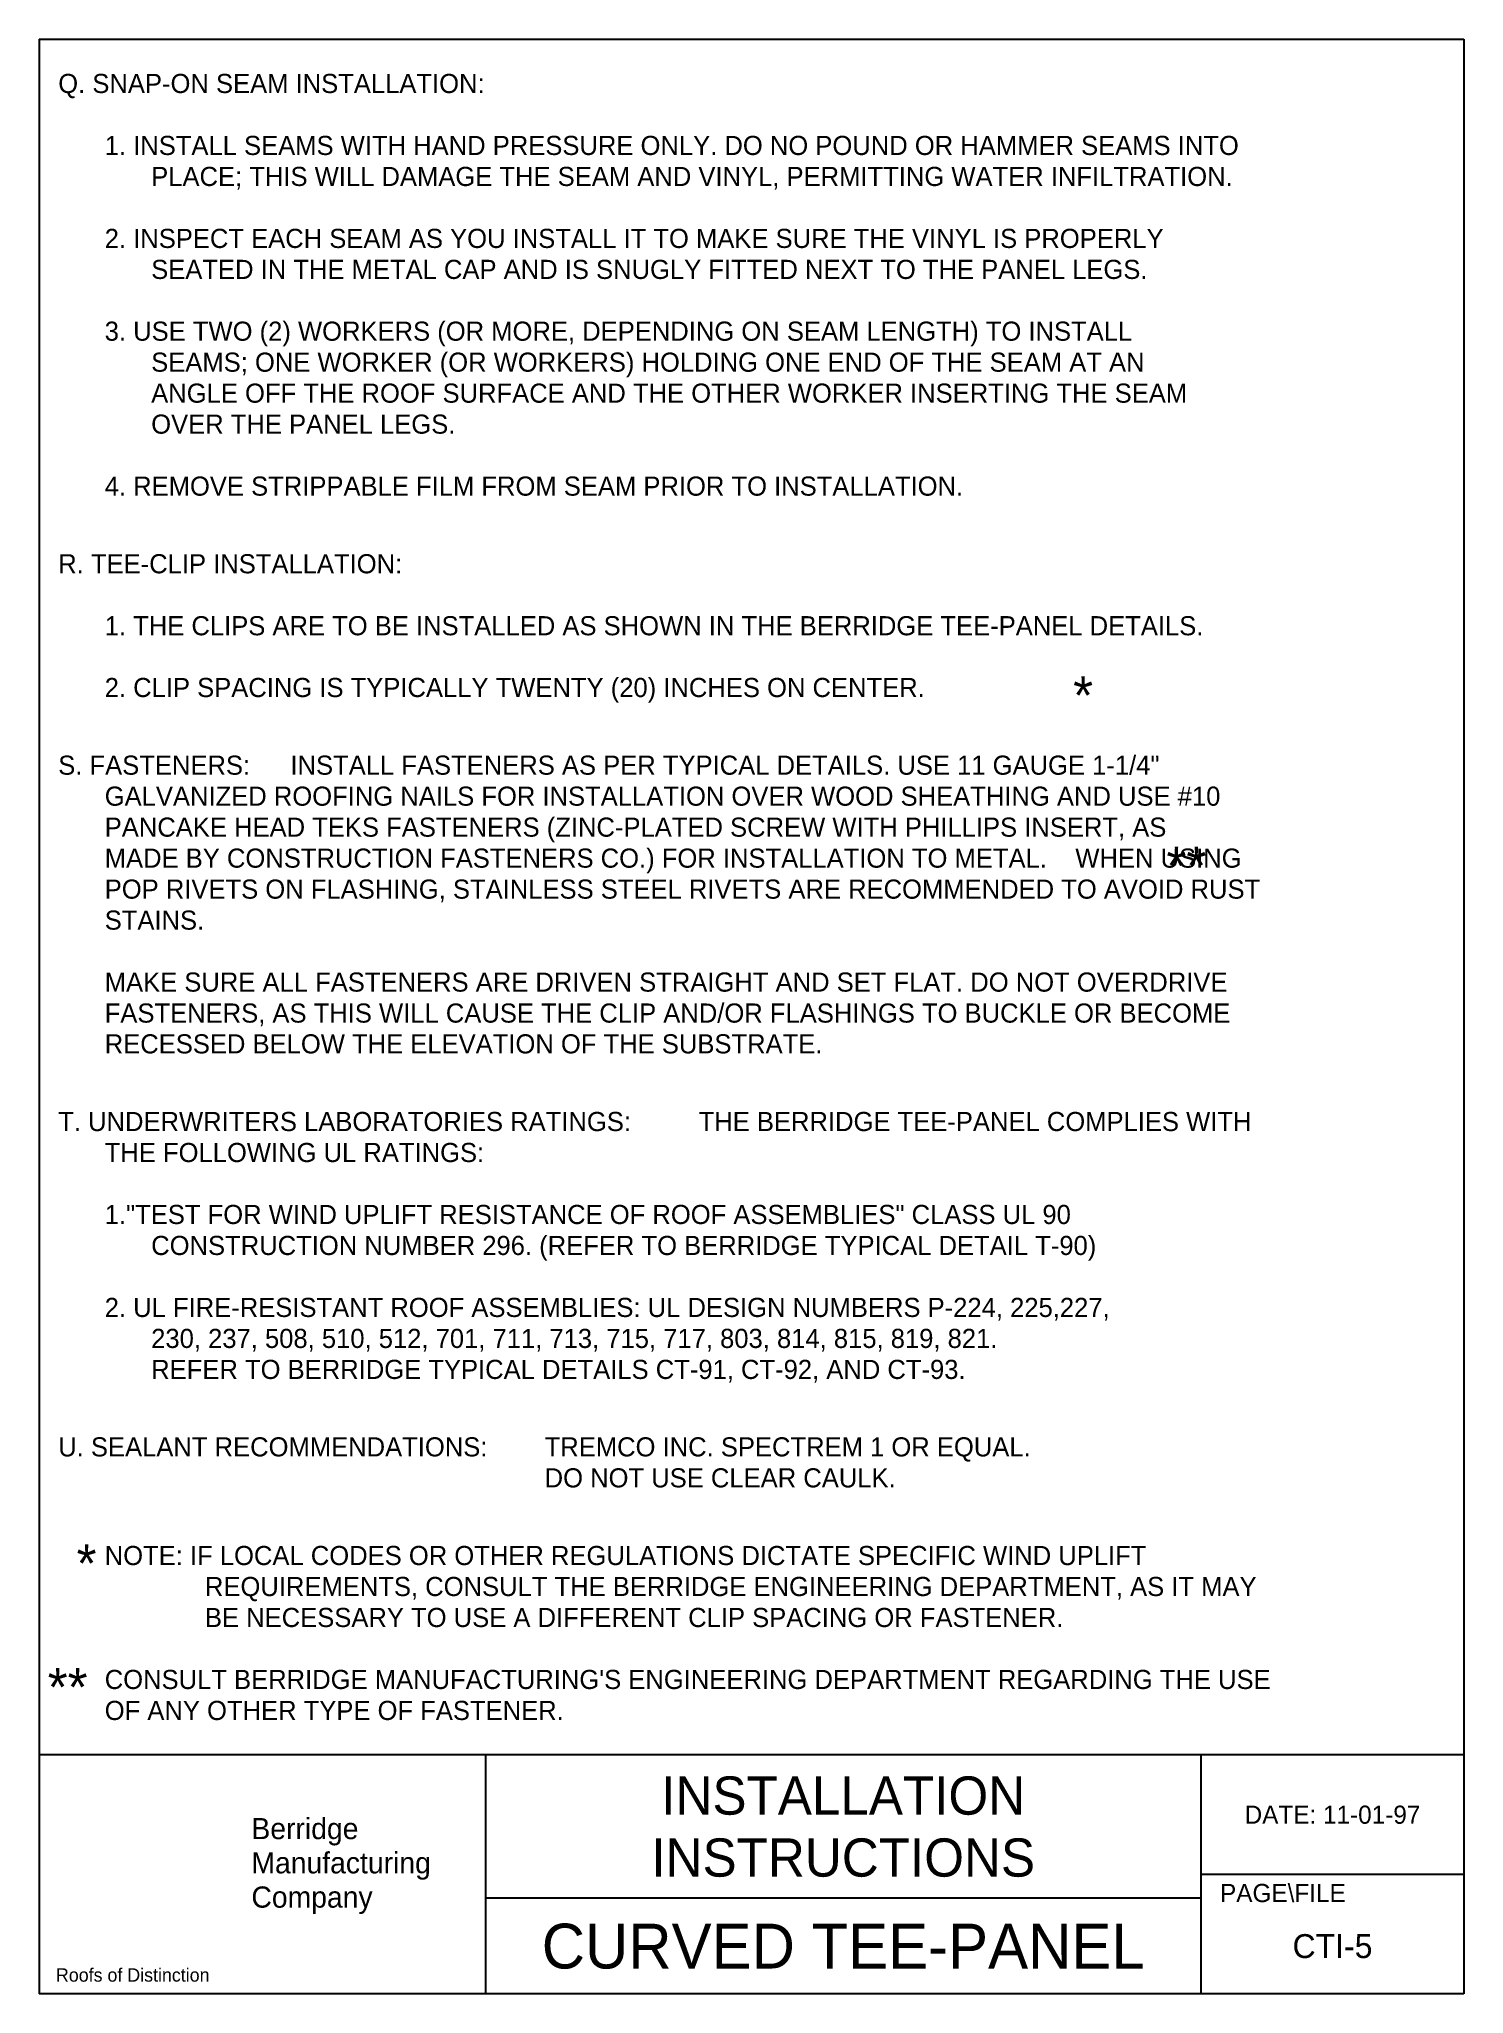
# Model space of a CAD drawing. Extents: x 0.5 to 7.9, y 0.1 to 10.3.
import ezdxf
from ezdxf.enums import TextEntityAlignment as Align

# ---------------------------------------------------------------- set-up
doc = ezdxf.new("R2010")
doc.units = 0
doc.layers.add('BORDER', color=7, linetype='CONTINUOUS')
doc.layers.add('DIM-TXT', color=7, linetype='CONTINUOUS')

msp = doc.modelspace()

# ---------------------------------------------------------------- linework, layer by layer
at = {"layer": 'BORDER', "color": 0, "linetype": 'CONTINUOUS'}
for p, q in [((0.491, 10.345), (0.491, 0.125)), ((0.491, 10.345), (7.94, 10.345)), ((7.94, 10.345), (7.94, 0.125)), ((7.94, 1.375), (0.491, 1.375)), ((2.825, 1.375), (2.825, 0.125)), ((6.565, 1.375), (6.565, 0.125)), ((7.94, 0.75), (6.565, 0.75)), ((6.565, 0.625), (2.825, 0.625)), ((7.94, 0.125), (0.491, 0.125))]:
    msp.add_line(p, q, dxfattribs=at)

# ---------------------------------------------------------------- texts
for s, height, p in [('Berridge', 0.1107, (1.601, 0.934)), ('Manufacturing', 0.1107, (1.601, 0.755)), ('Company', 0.1107, (1.601, 0.576)), ('PAGE\\FILE', 0.0951, (6.665, 0.605)), ('Roofs of Distinction', 0.0697, (0.579, 0.189))]:
    msp.add_text(s, height=height, dxfattribs=at).set_placement(p)
for s, height, p in [('DATE: 11-01-97', 0.0951, (7.253, 1.062)), ('CURVED TEE-PANEL', 0.2344, (4.695, 0.375)), ('CTI-5', 0.125, (7.253, 0.375))]:
    msp.add_text(s, height=height, dxfattribs=at).set_placement(p, align=Align.MIDDLE)
at = {"layer": 'DIM-TXT', "color": 0, "linetype": 'CONTINUOUS'}
for s, height, p in [('Q. SNAP-ON SEAM INSTALLATION:', 0.1, (0.591, 10.063)), ('1. INSTALL SEAMS WITH HAND PRESSURE ONLY. DO NO POUND OR HAMMER SEAMS INTO', 0.1, (0.834, 9.739)), ('PLACE; THIS WILL DAMAGE THE SEAM AND VINYL, PERMITTING WATER INFILTRATION.', 0.1, (1.077, 9.577)), ('2. INSPECT EACH SEAM AS YOU INSTALL IT TO MAKE SURE THE VINYL IS PROPERLY', 0.1, (0.834, 9.253)), ('SEATED IN THE METAL CAP AND IS SNUGLY FITTED NEXT TO THE PANEL LEGS.', 0.1, (1.077, 9.091)), ('3. USE TWO (2) WORKERS (OR MORE, DEPENDING ON SEAM LENGTH) TO INSTALL', 0.1, (0.834, 8.768)), ('SEAMS; ONE WORKER (OR WORKERS) HOLDING ONE END OF THE SEAM AT AN', 0.1, (1.077, 8.606)), ('ANGLE OFF THE ROOF SURFACE AND THE OTHER WORKER INSERTING THE SEAM', 0.1, (1.077, 8.444)), ('OVER THE PANEL LEGS.', 0.1, (1.077, 8.282)), ('4. REMOVE STRIPPABLE FILM FROM SEAM PRIOR TO INSTALLATION.', 0.1, (0.834, 7.958)), ('R. TEE-CLIP INSTALLATION:', 0.1, (0.591, 7.552)), ('1. THE CLIPS ARE TO BE INSTALLED AS SHOWN IN THE BERRIDGE TEE-PANEL DETAILS.', 0.1, (0.834, 7.228)), ('2. CLIP SPACING IS TYPICALLY TWENTY (20) INCHES ON CENTER.', 0.1, (0.834, 6.905)), ('*', 0.2, (5.897, 6.814)), ('S. FASTENERS:', 0.1, (0.591, 6.499)), ('INSTALL FASTENERS AS PER TYPICAL DETAILS. USE 11 GAUGE 1-1/4"', 0.1, (1.805, 6.499)), ('GALVANIZED ROOFING NAILS FOR INSTALLATION OVER WOOD SHEATHING AND USE #10', 0.1, (0.834, 6.337)), ('PANCAKE HEAD TEKS FASTENERS (ZINC-PLATED SCREW WITH PHILLIPS INSERT, AS', 0.1, (0.834, 6.175)), ('MADE BY CONSTRUCTION FASTENERS CO.) FOR INSTALLATION TO METAL.    WHEN USING', 0.1, (0.834, 6.013)), ('**', 0.2, (6.385, 5.923)), ('POP RIVETS ON FLASHING, STAINLESS STEEL RIVETS ARE RECOMMENDED TO AVOID RUST', 0.1, (0.834, 5.851)), ('STAINS.', 0.1, (0.834, 5.689)), ('MAKE SURE ALL FASTENERS ARE DRIVEN STRAIGHT AND SET FLAT. DO NOT OVERDRIVE', 0.1, (0.834, 5.365)), ('FASTENERS, AS THIS WILL CAUSE THE CLIP AND/OR FLASHINGS TO BUCKLE OR BECOME', 0.1, (0.834, 5.203)), ('RECESSED BELOW THE ELEVATION OF THE SUBSTRATE.', 0.1, (0.834, 5.042)), ('T. UNDERWRITERS LABORATORIES RATINGS:', 0.1, (0.591, 4.636)), ('THE BERRIDGE TEE-PANEL COMPLIES WITH', 0.1, (3.939, 4.636)), ('THE FOLLOWING UL RATINGS:', 0.1, (0.834, 4.474)), ('1."TEST FOR WIND UPLIFT RESISTANCE OF ROOF ASSEMBLIES" CLASS UL 90', 0.1, (0.834, 4.15)), ('CONSTRUCTION NUMBER 296. (REFER TO BERRIDGE TYPICAL DETAIL T-90)', 0.1, (1.077, 3.988)), ('2. UL FIRE-RESISTANT ROOF ASSEMBLIES: UL DESIGN NUMBERS P-224, 225,227,', 0.1, (0.834, 3.664)), ('230, 237, 508, 510, 512, 701, 711, 713, 715, 717, 803, 814, 815, 819, 821.', 0.1, (1.077, 3.502)), ('REFER TO BERRIDGE TYPICAL DETAILS CT-91, CT-92, AND CT-93.', 0.1, (1.077, 3.34)), ('U. SEALANT RECOMMENDATIONS:', 0.1, (0.591, 2.935)), ('TREMCO INC. SPECTREM 1 OR EQUAL.', 0.1, (3.134, 2.935)), ('DO NOT USE CLEAR CAULK.', 0.1, (3.134, 2.773)), ('*', 0.2, (0.687, 2.276)), ('NOTE: IF LOCAL CODES OR OTHER REGULATIONS DICTATE SPECIFIC WIND UPLIFT', 0.1, (0.834, 2.367)), ('REQUIREMENTS, CONSULT THE BERRIDGE ENGINEERING DEPARTMENT, AS IT MAY', 0.1, (1.358, 2.205)), ('BE NECESSARY TO USE A DIFFERENT CLIP SPACING OR FASTENER.', 0.1, (1.358, 2.043)), ('**', 0.2, (0.536, 1.629)), ("CONSULT BERRIDGE MANUFACTURING'S ENGINEERING DEPARTMENT REGARDING THE USE", 0.1, (0.834, 1.719)), ('OF ANY OTHER TYPE OF FASTENER.', 0.1, (0.834, 1.557))]:
    msp.add_text(s, height=height, dxfattribs=at).set_placement(p)
for s, p in [('INSTALLATION', (4.695, 1.062)), ('INSTRUCTIONS', (4.695, 0.738))]:
    msp.add_text(s, height=0.2, dxfattribs=at).set_placement(p, align=Align.CENTER)

doc.saveas('drawing.dxf')
